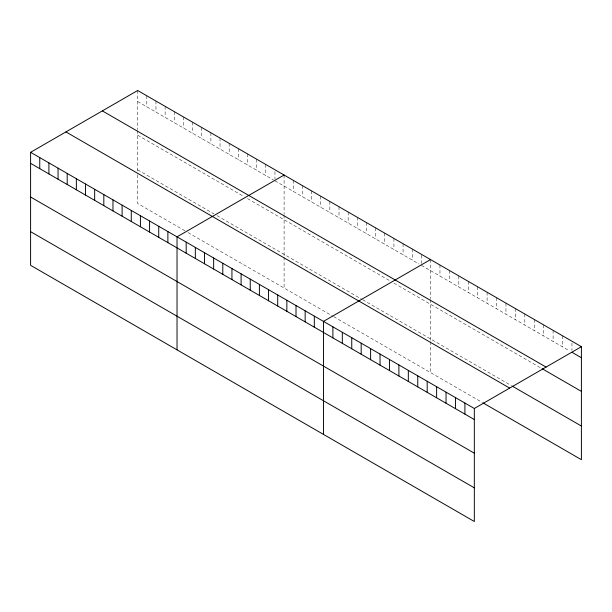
<?xml version="1.0" encoding="UTF-8"?>
<svg xmlns="http://www.w3.org/2000/svg" width="612" height="612" viewBox="0 0 612 612"><rect width="100%" height="100%" fill="white"/><g stroke="black" fill="none" stroke-linecap="round" stroke-linejoin="round"><path stroke-width="0.46" stroke-dasharray="3.06 2.29" d="M137.669 101.546L273.419 179.92M274.949 180.8L419.09 264.024M421.377 265.348L569.611 350.928M137.669 135.191L243.675 196.398M247.493 198.594L390.112 280.939M393.921 283.142L540.541 367.789M137.669 169.853L213.932 213.886M216.985 215.646L361.891 299.314M362.656 299.75L511.464 385.667M184.954 230.8L137.669 203.505L137.669 172.66M188.006 232.56L332.913 316.22M333.67 316.664L482.394 402.528M571.968 343.08L571.968 350.447M562.543 335.797L562.543 346.843M553.11 330.35L553.11 341.397M543.686 324.911L543.686 335.957M534.253 319.464L534.253 330.511M524.821 314.017L524.821 325.071M515.396 308.578L515.396 319.625M505.963 303.131L505.963 314.178M496.539 297.684L496.539 308.739M487.106 292.245L487.106 303.292M477.681 286.798L477.681 297.845M468.249 281.359L468.249 292.406M458.816 275.913L458.816 286.959M449.392 270.466L449.392 281.52M439.959 265.027L439.959 276.073M430.534 259.58L430.534 298.664M430.534 299.605L430.534 340.808M430.534 341.741L430.534 372.586M421.377 255.219L421.377 263.504M412.228 249.015L412.228 260.062M403.078 243.729L403.078 254.776M393.921 238.443L393.921 249.489M384.772 233.164L384.772 244.211M375.623 227.878L375.623 238.925M366.466 222.592L366.466 233.639M357.316 217.306L357.316 228.36M348.167 212.027L348.167 223.074M339.01 206.741L339.01 217.788M329.86 201.455L329.86 212.509M320.711 196.177L320.711 207.223M311.554 190.89L311.554 201.937M302.405 185.604L302.405 196.651M293.247 180.326L293.247 191.372M284.098 175.04L284.098 214.123M284.098 215.057L284.098 256.267M284.098 257.201L284.098 288.045M274.949 171.597L274.949 178.964M265.792 164.467L265.792 175.522M256.642 159.189L256.642 170.235M247.493 153.903L247.493 164.949M238.336 148.617L238.336 159.671M229.186 143.338L229.186 154.385M220.037 138.052L220.037 149.099M210.88 132.766L210.88 143.82M201.731 127.487L201.731 138.534M192.581 122.201L192.581 133.248M183.424 116.915L183.424 127.962M174.275 111.629L174.275 122.683M165.125 106.35L165.125 117.397M155.968 101.064L155.968 112.111M146.819 95.778L146.819 106.832M137.669 90.499L137.669 129.583M137.669 130.517L137.669 171.727"/><path stroke-width="0.92" d="M30.6 152.311L474.331 408.495L474.331 521.5L30.6 265.317L30.6 152.311L137.669 90.499L581.4 346.683L581.4 459.688L483.182 402.979M284.098 175.04L177.029 236.852L177.029 349.857M430.534 259.58L323.465 321.392L323.465 434.398M474.331 408.495L581.4 346.683M571.968 352.29L581.4 357.729M102.334 110.894L546.065 367.085M542.11 368.692L581.4 391.374M512.252 386.118L581.4 426.044M65.935 131.917L509.666 388.1M30.6 163.358L474.331 419.549M30.6 197.003L474.331 453.194M30.6 231.673L474.331 487.856M464.906 403.056L464.906 414.102M455.473 397.609L455.473 408.655M446.041 392.17L446.041 403.216M436.616 386.723L436.616 397.769M427.184 381.276L427.184 392.33M417.759 375.837L417.759 386.883M408.326 370.39L408.326 381.437M398.902 364.943L398.902 375.998M389.469 359.504L389.469 370.551M380.037 354.057L380.037 365.104M370.612 348.618L370.612 359.665M361.179 343.171L361.179 354.218M351.755 337.725L351.755 348.779M342.322 332.285L342.322 343.332M332.89 326.839L332.89 337.885M314.308 316.113L314.308 327.16M305.159 310.827L305.159 321.874M296.009 305.541L296.009 316.595M286.852 300.262L286.852 311.309M277.703 294.976L277.703 306.023M268.553 289.69L268.553 300.737M259.396 284.412L259.396 295.458M250.247 279.126L250.247 290.172M241.097 273.839L241.097 284.886M231.94 268.553L231.94 279.608M222.791 263.275L222.791 274.321M213.642 257.989L213.642 269.035M204.485 252.702L204.485 263.757M195.335 247.424L195.335 258.471M186.186 242.138L186.186 253.184M167.879 231.573L167.879 242.62M158.73 226.287L158.73 237.334M149.573 221.001L149.573 232.047M140.423 215.715L140.423 226.769M131.274 210.436L131.274 221.483M122.117 205.15L122.117 216.197M112.968 199.864L112.968 210.918M103.818 194.585L103.818 205.632M94.661 189.299L94.661 200.346M85.512 184.013L85.512 195.06M76.362 178.735L76.362 189.781M67.205 173.448L67.205 184.495M58.056 168.162L58.056 179.209M48.906 162.876L48.906 173.93M39.749 157.598L39.749 168.644"/></g></svg>
